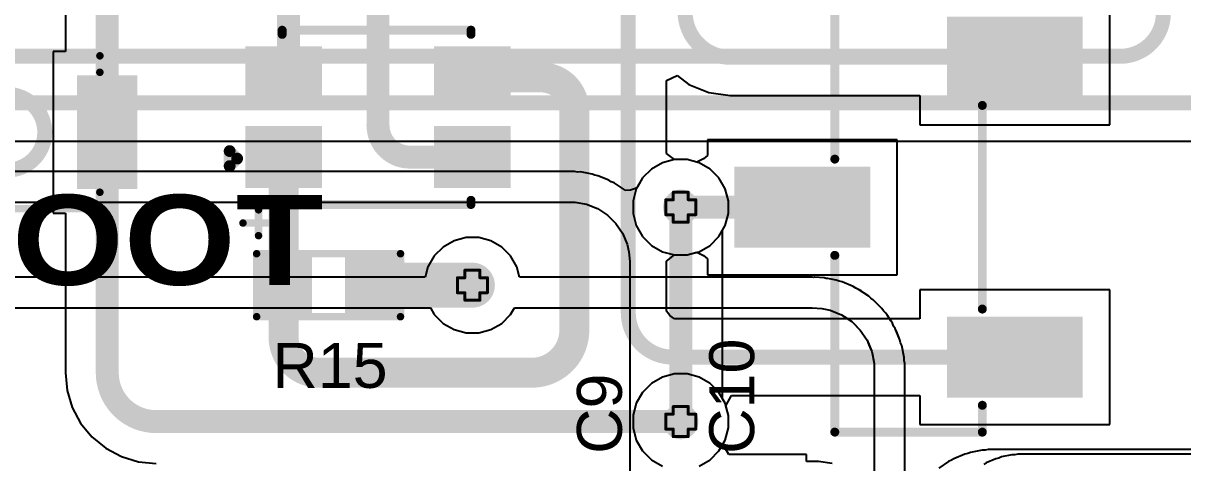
# Model space of a CAD drawing. Header units: inches. Extents: x -18 to 202, y -11 to 119.
# Drawn here: x 33.59 to 53.24, y 32.3 to 39.74 of the extents above; entities that cross this region are included whole.
import ezdxf

# ---------------------------------------------------------------- set-up
doc = ezdxf.new("R2010")
doc.units = ezdxf.units.IN
for name, color, linetype in [('Board Outline', 216, 'Continuous'), ('Bottom Layer', 5, 'Continuous'), ('Drill Drawing', 1, 'Continuous'), ('Ground', 16, 'Continuous'), ('Power', 76, 'Continuous'), ('Top Layer', 1, 'Continuous'), ('Top Overlay', 2, 'Continuous'), ('Top Paste', 8, 'Continuous'), ('Top Solder', 216, 'Continuous'), ('Via Holes', 16, 'Continuous')]:
    doc.layers.add(name, color=color, linetype=linetype)
doc.styles.add('Arial', font='', dxfattribs={"height": 0.2})
doc.styles.add('Arial Black_Bold', font='', dxfattribs={"height": 0.2})
doc.styles.get('Arial').set_extended_font_data('Arial')
doc.styles.get('Arial Black_Bold').set_extended_font_data('Arial Black', bold=True)

# ---------------------------------------------------------------- blocks, each defined once
blk = doc.blocks.new('B3U_1000P_18')
at = {"layer": 'Top Layer'}
for points in [[(-2.11, 0.86), (-1.29, 0.86), (-1.29, -0.86), (-2.11, -0.86)], [(1.29, 0.86), (2.11, 0.86), (2.11, -0.86), (1.29, -0.86)]]:
    blk.add_hatch(color=1, dxfattribs=at).paths.add_polyline_path(points)
at = {"layer": 'Top Paste'}
for points in [[(-2.11, 0.86), (-1.29, 0.86), (-1.29, -0.86), (-2.11, -0.86)], [(1.29, 0.86), (2.11, 0.86), (2.11, -0.86), (1.29, -0.86)]]:
    blk.add_hatch(color=8, dxfattribs=at).paths.add_polyline_path(points)
at = {"layer": 'Top Solder'}
for points in [[(-2.212, 0.962), (-1.188, 0.962), (-1.188, -0.962), (-2.212, -0.962)], [(1.188, 0.962), (2.212, 0.962), (2.212, -0.962), (1.188, -0.962)]]:
    blk.add_hatch(color=216, dxfattribs=at).paths.add_polyline_path(points)
at = {"layer": 'Top Overlay'}
for points in [[(-1.575, 1.295, 0.127, 0.127, 0), (1.575, 1.295, 0.127, 0.127, 0)], [(-1.575, 1.016, 0.127, 0.127, 0), (-1.575, 1.295, 0.127, 0.127, 0)], [(1.575, 1.016, 0.127, 0.127, 0), (1.575, 1.295, 0.127, 0.127, 0)], [(-1.575, -1.295, 0.127, 0.127, 0), (-1.575, -1.016, 0.127, 0.127, 0)], [(1.575, -1.295, 0.127, 0.127, 0), (1.575, -1.016, 0.127, 0.127, 0)], [(-1.575, -1.295, 0.127, 0.127, 0), (1.575, -1.295, 0.127, 0.127, 0)]]:
    blk.add_lwpolyline(points, format="xyseb", dxfattribs=at)
for points in [[(-1.607, 1.295, 0.0635, 0.0635, 1), (-1.543, 1.295, 0.0635, 0.0635, 1)], [(-1.607, 1.295, 0.0635, 0.0635, 1), (-1.543, 1.295, 0.0635, 0.0635, 1)], [(1.543, 1.295, 0.0635, 0.0635, 1), (1.607, 1.295, 0.0635, 0.0635, 1)], [(1.543, 1.295, 0.0635, 0.0635, 1), (1.607, 1.295, 0.0635, 0.0635, 1)], [(-1.607, 1.016, 0.0635, 0.0635, 1), (-1.543, 1.016, 0.0635, 0.0635, 1)], [(1.543, 1.016, 0.0635, 0.0635, 1), (1.607, 1.016, 0.0635, 0.0635, 1)], [(0.641, 0, 0.254, 0.254, 1), (-0.641, 0, 0.254, 0.254, 1)], [(-0.705, 0, 0.127, 0.127, 1), (-0.578, 0, 0.127, 0.127, 1)], [(0.578, 0, 0.127, 0.127, 1), (0.705, 0, 0.127, 0.127, 1)], [(-1.607, -1.016, 0.0635, 0.0635, 1), (-1.543, -1.016, 0.0635, 0.0635, 1)], [(1.543, -1.016, 0.0635, 0.0635, 1), (1.607, -1.016, 0.0635, 0.0635, 1)], [(-1.607, -1.295, 0.0635, 0.0635, 1), (-1.543, -1.295, 0.0635, 0.0635, 1)], [(-1.607, -1.295, 0.0635, 0.0635, 1), (-1.543, -1.295, 0.0635, 0.0635, 1)], [(1.543, -1.295, 0.0635, 0.0635, 1), (1.607, -1.295, 0.0635, 0.0635, 1)], [(1.543, -1.295, 0.0635, 0.0635, 1), (1.607, -1.295, 0.0635, 0.0635, 1)]]:
    blk.add_lwpolyline(points, format="xyseb", close=True, dxfattribs=at)
blk = doc.blocks.new('R___0603_42')
at = {"layer": 'Top Layer'}
for points in [[(-0.381, 0.4445), (-0.381, -0.4445), (-1.143, -0.4445), (-1.143, 0.4445)], [(1.143, 0.4445), (1.143, -0.4445), (0.381, -0.4445), (0.381, 0.4445)]]:
    blk.add_hatch(color=1, dxfattribs=at).paths.add_polyline_path(points)
at = {"layer": 'Top Paste'}
for points in [[(-0.381, 0.4445), (-0.381, -0.4445), (-1.143, -0.4445), (-1.143, 0.4445)], [(1.143, 0.4445), (1.143, -0.4445), (0.381, -0.4445), (0.381, 0.4445)]]:
    blk.add_hatch(color=8, dxfattribs=at).paths.add_polyline_path(points)
at = {"layer": 'Top Solder'}
for points in [[(-0.2794, 0.5461), (-0.2794, -0.5461), (-1.2446, -0.5461), (-1.2446, 0.5461)], [(1.2446, 0.5461), (1.2446, -0.5461), (0.2794, -0.5461), (0.2794, 0.5461)]]:
    blk.add_hatch(color=216, dxfattribs=at).paths.add_polyline_path(points)
at = {"layer": 'Top Overlay'}
for points in [[(1.2192, 0.5334, 0.127, 0.127, 0), (-1.2192, 0.5334, 0.127, 0.127, 0)], [(-1.2192, 0.5334, 0.127, 0.127, 0), (-1.2192, -0.5334, 0.127, 0.127, 0)], [(1.2192, 0.5334, 0.127, 0.127, 0), (1.2192, -0.5334, 0.127, 0.127, 0)], [(1.2192, -0.5334, 0.127, 0.127, 0), (-1.2192, -0.5334, 0.127, 0.127, 0)]]:
    blk.add_lwpolyline(points, format="xyseb", dxfattribs=at)
for points in [[(-1.25095, 0.5334, 0.0635, 0.0635, 1), (-1.18745, 0.5334, 0.0635, 0.0635, 1)], [(-1.25095, 0.5334, 0.0635, 0.0635, 1), (-1.18745, 0.5334, 0.0635, 0.0635, 1)], [(1.18745, 0.5334, 0.0635, 0.0635, 1), (1.25095, 0.5334, 0.0635, 0.0635, 1)], [(1.18745, 0.5334, 0.0635, 0.0635, 1), (1.25095, 0.5334, 0.0635, 0.0635, 1)], [(-1.25095, -0.5334, 0.0635, 0.0635, 1), (-1.18745, -0.5334, 0.0635, 0.0635, 1)], [(-1.25095, -0.5334, 0.0635, 0.0635, 1), (-1.18745, -0.5334, 0.0635, 0.0635, 1)], [(1.18745, -0.5334, 0.0635, 0.0635, 1), (1.25095, -0.5334, 0.0635, 0.0635, 1)], [(1.18745, -0.5334, 0.0635, 0.0635, 1), (1.25095, -0.5334, 0.0635, 0.0635, 1)]]:
    blk.add_lwpolyline(points, format="xyseb", close=True, dxfattribs=at)
blk = doc.blocks.new('A_SC6302R6AGHC_A03_2T_57')
at = {"layer": 'Top Layer'}
for points in [[(-2.2, 1.15), (-1, 1.15), (-1, 0.2), (-2.2, 0.2)], [(1, 1.15), (2.2, 1.15), (2.2, 0.2), (1, 0.2)], [(-2.2, -0.2), (-1, -0.2), (-1, -1.15), (-2.2, -1.15)], [(1, -0.2), (2.2, -0.2), (2.2, -1.15), (1, -1.15)]]:
    blk.add_hatch(color=1, dxfattribs=at).paths.add_polyline_path(points)
at = {"layer": 'Top Paste'}
for points in [[(-2.2, 1.15), (-1, 1.15), (-1, 0.2), (-2.2, 0.2)], [(1, 1.15), (2.2, 1.15), (2.2, 0.2), (1, 0.2)], [(-2.2, -0.2), (-1, -0.2), (-1, -1.15), (-2.2, -1.15)], [(1, -0.2), (2.2, -0.2), (2.2, -1.15), (1, -1.15)]]:
    blk.add_hatch(color=8, dxfattribs=at).paths.add_polyline_path(points)
at = {"layer": 'Top Solder'}
for points in [[(-2.25, 1.2), (-0.95, 1.2), (-0.95, 0.15), (-2.25, 0.15)], [(0.95, 1.2), (2.25, 1.2), (2.25, 0.15), (0.95, 0.15)], [(-2.25, -0.15), (-0.95, -0.15), (-0.95, -1.2), (-2.25, -1.2)], [(0.95, -0.15), (2.25, -0.15), (2.25, -1.2), (0.95, -1.2)]]:
    blk.add_hatch(color=216, dxfattribs=at).paths.add_polyline_path(points)
at = {"layer": 'Top Overlay'}
for points in [[(2.024, 2.006, 0.127, 0.127, 0), (2.024, 1.568, 0.127, 0.127, 0)], [(2.288, 1.792, 0.127, 0.127, 0), (1.75, 1.792, 0.127, 0.127, 0)], [(1.624, 1.477, 0.152, 0.152, 0), (-1.576, 1.477, 0.152, 0.152, 0)], [(-1.576, 1.477, 0.152, 0.152, 0), (-1.576, 1.407, 0.152, 0.152, 0)], [(1.624, 1.407, 0.152, 0.152, 0), (1.624, 1.477, 0.152, 0.152, 0)], [(2.514, 0.827, 0.2, 0.2, 0), (2.387, 0.7, 0.2, 0.2, 0)], [(2.514, 0.573, 0.2, 0.2, 0), (2.387, 0.7, 0.2, 0.2, 0)], [(2.514, 0.827, 0.2, 0.2, 0), (2.514, 0.573, 0.2, 0.2, 0)], [(-1.576, -1.405, 0.152, 0.152, 0), (-1.576, -1.475, 0.152, 0.152, 0)], [(1.624, -1.405, 0.152, 0.152, 0), (1.624, -1.475, 0.152, 0.152, 0)], [(1.624, -1.475, 0.152, 0.152, 0), (-1.576, -1.475, 0.152, 0.152, 0)]]:
    blk.add_lwpolyline(points, format="xyseb", dxfattribs=at)
for points in [[(1.993, 2.006, 0.0635, 0.0635, 1), (2.056, 2.006, 0.0635, 0.0635, 1)], [(1.718, 1.792, 0.0635, 0.0635, 1), (1.782, 1.792, 0.0635, 0.0635, 1)], [(2.257, 1.792, 0.0635, 0.0635, 1), (2.32, 1.792, 0.0635, 0.0635, 1)], [(1.993, 1.568, 0.0635, 0.0635, 1), (2.056, 1.568, 0.0635, 0.0635, 1)], [(-1.614, 1.477, 0.076, 0.076, 1), (-1.538, 1.477, 0.076, 0.076, 1)], [(-1.614, 1.477, 0.076, 0.076, 1), (-1.538, 1.477, 0.076, 0.076, 1)], [(-1.614, 1.407, 0.076, 0.076, 1), (-1.538, 1.407, 0.076, 0.076, 1)], [(1.586, 1.477, 0.076, 0.076, 1), (1.662, 1.477, 0.076, 0.076, 1)], [(1.586, 1.477, 0.076, 0.076, 1), (1.662, 1.477, 0.076, 0.076, 1)], [(1.586, 1.407, 0.076, 0.076, 1), (1.662, 1.407, 0.076, 0.076, 1)], [(2.337, 0.7, 0.1, 0.1, 1), (2.437, 0.7, 0.1, 0.1, 1)], [(2.337, 0.7, 0.1, 0.1, 1), (2.437, 0.7, 0.1, 0.1, 1)], [(2.464, 0.827, 0.1, 0.1, 1), (2.564, 0.827, 0.1, 0.1, 1)], [(2.464, 0.827, 0.1, 0.1, 1), (2.564, 0.827, 0.1, 0.1, 1)], [(2.464, 0.573, 0.1, 0.1, 1), (2.564, 0.573, 0.1, 0.1, 1)], [(2.464, 0.573, 0.1, 0.1, 1), (2.564, 0.573, 0.1, 0.1, 1)], [(-1.614, -1.405, 0.076, 0.076, 1), (-1.538, -1.405, 0.076, 0.076, 1)], [(1.586, -1.405, 0.076, 0.076, 1), (1.662, -1.405, 0.076, 0.076, 1)], [(-1.614, -1.475, 0.076, 0.076, 1), (-1.538, -1.475, 0.076, 0.076, 1)], [(-1.614, -1.475, 0.076, 0.076, 1), (-1.538, -1.475, 0.076, 0.076, 1)], [(1.586, -1.475, 0.076, 0.076, 1), (1.662, -1.475, 0.076, 0.076, 1)], [(1.586, -1.475, 0.076, 0.076, 1), (1.662, -1.475, 0.076, 0.076, 1)]]:
    blk.add_lwpolyline(points, format="xyseb", close=True, dxfattribs=at)
blk = doc.blocks.new('X6511WVS_06H_C60D48R2_62')
at = {"layer": 'Top Layer'}
for points in [[(-3.175, 0.7), (-4.445, 0.7), (-4.445, 2.9), (-3.175, 2.9)], [(1.905, 0.7), (0.635, 0.7), (0.635, 2.9), (1.905, 2.9)], [(6.985, 0.7), (5.715, 0.7), (5.715, 2.9), (6.985, 2.9)], [(-5.715, -2.9), (-6.985, -2.9), (-6.985, -0.7), (-5.715, -0.7)], [(-0.635, -2.9), (-1.905, -2.9), (-1.905, -0.7), (-0.635, -0.7)], [(4.445, -2.9), (3.175, -2.9), (3.175, -0.7), (4.445, -0.7)]]:
    blk.add_hatch(color=1, dxfattribs=at).paths.add_polyline_path(points)
at = {"layer": 'Top Paste'}
for points in [[(-3.175, 0.7), (-4.445, 0.7), (-4.445, 2.9), (-3.175, 2.9)], [(1.905, 0.7), (0.635, 0.7), (0.635, 2.9), (1.905, 2.9)], [(6.985, 0.7), (5.715, 0.7), (5.715, 2.9), (6.985, 2.9)], [(-5.715, -2.9), (-6.985, -2.9), (-6.985, -0.7), (-5.715, -0.7)], [(-0.635, -2.9), (-1.905, -2.9), (-1.905, -0.7), (-0.635, -0.7)], [(4.445, -2.9), (3.175, -2.9), (3.175, -0.7), (4.445, -0.7)]]:
    blk.add_hatch(color=8, dxfattribs=at).paths.add_polyline_path(points)
at = {"layer": 'Top Solder'}
for points in [[(-3.124, 0.649), (-4.496, 0.649), (-4.496, 2.951), (-3.124, 2.951)], [(1.956, 0.649), (0.584, 0.649), (0.584, 2.951), (1.956, 2.951)], [(7.036, 0.649), (5.664, 0.649), (5.664, 2.951), (7.036, 2.951)], [(-5.664, -2.951), (-7.036, -2.951), (-7.036, -0.649), (-5.664, -0.649)], [(-0.584, -2.951), (-1.956, -2.951), (-1.956, -0.649), (-0.584, -0.649)], [(4.496, -2.951), (3.124, -2.951), (3.124, -0.649), (4.496, -0.649)]]:
    blk.add_hatch(color=216, dxfattribs=at).paths.add_polyline_path(points)
at = {"layer": 'Top Overlay'}
for points in [[(-4.625, 1.25, 0.152, 0.152, 0), (-7.62, 1.25, 0.152, 0.152, 0)], [(-7.62, -1.25, 0.152, 0.152, 0), (-7.62, 1.25, 0.152, 0.152, 0)], [(0.455, 1.25, 0.152, 0.152, 0), (-2.995, 1.25, 0.152, 0.152, 0)], [(5.535, 1.25, 0.152, 0.152, 0), (2.085, 1.25, 0.152, 0.152, 0)], [(7.62, 1.25, 0.152, 0.152, 0), (7.165, 1.25, 0.152, 0.152, 0)], [(7.62, -1.25, 0.152, 0.152, 0), (7.62, 1.25, 0.152, 0.152, 0)], [(-7.165, -1.25, 0.152, 0.152, 0), (-7.62, -1.25, 0.152, 0.152, 0)], [(-2.085, -1.25, 0.152, 0.152, 0), (-5.535, -1.25, 0.152, 0.152, 0)], [(2.995, -1.25, 0.152, 0.152, 0), (-0.455, -1.25, 0.152, 0.152, 0)], [(7.62, -1.25, 0.152, 0.152, 0), (4.625, -1.25, 0.152, 0.152, 0)]]:
    blk.add_lwpolyline(points, format="xyseb", dxfattribs=at)
for points in [[(-7.658, 1.25, 0.076, 0.076, 1), (-7.582, 1.25, 0.076, 0.076, 1)], [(-7.658, 1.25, 0.076, 0.076, 1), (-7.582, 1.25, 0.076, 0.076, 1)], [(-4.663, 1.25, 0.076, 0.076, 1), (-4.587, 1.25, 0.076, 0.076, 1)], [(-3.033, 1.25, 0.076, 0.076, 1), (-2.957, 1.25, 0.076, 0.076, 1)], [(0.417, 1.25, 0.076, 0.076, 1), (0.493, 1.25, 0.076, 0.076, 1)], [(2.047, 1.25, 0.076, 0.076, 1), (2.123, 1.25, 0.076, 0.076, 1)], [(5.497, 1.25, 0.076, 0.076, 1), (5.573, 1.25, 0.076, 0.076, 1)], [(7.127, 1.25, 0.076, 0.076, 1), (7.203, 1.25, 0.076, 0.076, 1)], [(7.582, 1.25, 0.076, 0.076, 1), (7.658, 1.25, 0.076, 0.076, 1)], [(7.582, 1.25, 0.076, 0.076, 1), (7.658, 1.25, 0.076, 0.076, 1)], [(-7.658, -1.25, 0.076, 0.076, 1), (-7.582, -1.25, 0.076, 0.076, 1)], [(-7.658, -1.25, 0.076, 0.076, 1), (-7.582, -1.25, 0.076, 0.076, 1)], [(-7.203, -1.25, 0.076, 0.076, 1), (-7.127, -1.25, 0.076, 0.076, 1)], [(-5.573, -1.25, 0.076, 0.076, 1), (-5.497, -1.25, 0.076, 0.076, 1)], [(-2.123, -1.25, 0.076, 0.076, 1), (-2.047, -1.25, 0.076, 0.076, 1)], [(-0.493, -1.25, 0.076, 0.076, 1), (-0.417, -1.25, 0.076, 0.076, 1)], [(2.957, -1.25, 0.076, 0.076, 1), (3.033, -1.25, 0.076, 0.076, 1)], [(4.587, -1.25, 0.076, 0.076, 1), (4.663, -1.25, 0.076, 0.076, 1)], [(7.582, -1.25, 0.076, 0.076, 1), (7.658, -1.25, 0.076, 0.076, 1)], [(7.582, -1.25, 0.076, 0.076, 1), (7.658, -1.25, 0.076, 0.076, 1)]]:
    blk.add_lwpolyline(points, format="xyseb", close=True, dxfattribs=at)

msp = doc.modelspace()

# ---------------------------------------------------------------- hatches: boundary and pattern name
at = {"layer": 'Bottom Layer'}
h = msp.add_hatch(color=5, dxfattribs=at)
edge = h.paths.add_edge_path()
edge.add_arc((44.729, 36.627), 0.3, 0, 360)
h = msp.add_hatch(color=5, dxfattribs=at)
edge = h.paths.add_edge_path()
edge.add_arc((41.199, 35.306), 0.3, 0, 360)
h = msp.add_hatch(color=5, dxfattribs=at)
edge = h.paths.add_edge_path()
edge.add_arc((44.729, 32.995), 0.3, 0, 360)
at = {"layer": 'Ground'}
h = msp.add_hatch(color=16, dxfattribs=at)
edge = h.paths.add_edge_path()
edge.add_arc((44.729, 36.627), 0.3, 0, 360)
h = msp.add_hatch(color=16, dxfattribs=at)
edge = h.paths.add_edge_path()
edge.add_arc((41.199, 35.306), 0.3, 0, 360)
h = msp.add_hatch(color=16, dxfattribs=at)
edge = h.paths.add_edge_path()
edge.add_arc((44.729, 32.995), 0.3, 0, 360)
at = {"layer": 'Power'}
h = msp.add_hatch(color=76, dxfattribs=at)
edge = h.paths.add_edge_path()
edge.add_arc((44.729, 36.627), 0.3, 0, 360)
h = msp.add_hatch(color=76, dxfattribs=at)
edge = h.paths.add_edge_path()
edge.add_arc((41.199, 35.306), 0.3, 0, 360)
h = msp.add_hatch(color=76, dxfattribs=at)
edge = h.paths.add_edge_path()
edge.add_arc((44.729, 32.995), 0.3, 0, 360)
at = {"layer": 'Top Layer'}
h = msp.add_hatch(color=1, dxfattribs=at)
edge = h.paths.add_edge_path()
edge.add_arc((44.729, 36.627), 0.3, 0, 360)
h = msp.add_hatch(color=1, dxfattribs=at)
edge = h.paths.add_edge_path()
edge.add_arc((41.199, 35.306), 0.3, 0, 360)
h = msp.add_hatch(color=1, dxfattribs=at)
edge = h.paths.add_edge_path()
edge.add_arc((44.729, 32.995), 0.3, 0, 360)
at = {"layer": 'Via Holes'}
h = msp.add_hatch(color=7, dxfattribs=at)
edge = h.paths.add_edge_path()
edge.add_arc((44.729, 36.627), 0.15, 0, 360)
h = msp.add_hatch(color=7, dxfattribs=at)
edge = h.paths.add_edge_path()
edge.add_arc((41.199, 35.306), 0.15, 0, 360)
h = msp.add_hatch(color=7, dxfattribs=at)
edge = h.paths.add_edge_path()
edge.add_arc((44.729, 32.995), 0.15, 0, 360)

# ---------------------------------------------------------------- linework, layer by layer
at = {"layer": 'Board Outline'}
msp.add_lwpolyline([(44.23, 62.31, 0.254, 0.254, -3.535496), (7.565, 62.289, 0.254, 0.254, 0)], format="xyseb", dxfattribs=at)
at = {"layer": 'Bottom Layer'}
for p, q in [((44.418, 37.38), (44.233, 37.273)), ((44.623, 37.435), (44.418, 37.38)), ((44.836, 37.435), (44.623, 37.435)), ((45.041, 37.38), (44.836, 37.435)), ((45.226, 37.273), (45.041, 37.38)), ((44.233, 37.273), (44.083, 37.123)), ((45.376, 37.123), (45.226, 37.273)), ((44.083, 37.123), (43.976, 36.939)), ((45.482, 36.939), (45.376, 37.123)), ((43.976, 36.939), (43.921, 36.733)), ((45.537, 36.733), (45.482, 36.939)), ((43.921, 36.733), (43.921, 36.52)), ((45.537, 36.52), (45.537, 36.733)), ((43.921, 36.52), (43.976, 36.315)), ((45.482, 36.315), (45.537, 36.52)), ((43.976, 36.315), (44.083, 36.131)), ((45.376, 36.131), (45.482, 36.315)), ((40.887, 36.059), (40.702, 35.953)), ((41.092, 36.114), (40.887, 36.059)), ((41.305, 36.114), (41.092, 36.114)), ((41.51, 36.059), (41.305, 36.114)), ((41.695, 35.953), (41.51, 36.059)), ((44.083, 36.131), (44.233, 35.98)), ((44.233, 35.98), (44.418, 35.874)), ((45.041, 35.874), (45.226, 35.98)), ((45.226, 35.98), (45.376, 36.131)), ((40.552, 35.802), (40.446, 35.618)), ((40.702, 35.953), (40.552, 35.802)), ((41.845, 35.802), (41.695, 35.953)), ((41.952, 35.618), (41.845, 35.802)), ((44.418, 35.874), (44.623, 35.819)), ((44.623, 35.819), (44.836, 35.819)), ((44.836, 35.819), (45.041, 35.874)), ((40.446, 35.618), (40.399, 35.443)), ((41.998, 35.443), (41.952, 35.618)), ((40.399, 35.443), (29.37, 35.443)), ((46.958, 35.443), (41.998, 35.443)), ((46.977, 35.439), (46.958, 35.443)), ((46.958, 35.443), (46.958, 35.443)), ((46.958, 35.443), (46.958, 35.443)), ((46.996, 35.442), (46.977, 35.439)), ((47.16, 35.429), (46.996, 35.442)), ((47.191, 35.421), (47.16, 35.429)), ((47.223, 35.421), (47.191, 35.421)), ((47.365, 35.393), (47.223, 35.421)), ((47.412, 35.373), (47.365, 35.393)), ((47.462, 35.363), (47.412, 35.373)), ((47.653, 35.284), (47.462, 35.363)), ((47.695, 35.256), (47.653, 35.284)), ((47.742, 35.236), (47.695, 35.256)), ((47.914, 35.122), (47.742, 35.236)), ((47.95, 35.086), (47.914, 35.122)), ((47.992, 35.057), (47.95, 35.086)), ((48.138, 34.911), (47.992, 35.057)), ((27.713, 34.925), (40.486, 34.925)), ((40.486, 34.925), (40.552, 34.81)), ((40.552, 34.81), (40.702, 34.659)), ((41.695, 34.659), (41.845, 34.81)), ((41.845, 34.81), (41.912, 34.925)), ((41.912, 34.925), (46.958, 34.925)), ((46.958, 34.925), (46.958, 34.925)), ((46.958, 34.925), (46.958, 34.925)), ((46.958, 34.925), (46.958, 34.925)), ((46.958, 34.925), (47.122, 34.913)), ((47.122, 34.913), (47.264, 34.885)), ((47.264, 34.885), (47.455, 34.806)), ((47.455, 34.806), (47.626, 34.691)), ((48.167, 34.869), (48.138, 34.911)), ((48.203, 34.833), (48.167, 34.869)), ((48.317, 34.661), (48.203, 34.833)), ((40.702, 34.659), (40.887, 34.553)), ((41.51, 34.553), (41.695, 34.659)), ((47.626, 34.691), (47.772, 34.545)), ((48.337, 34.614), (48.317, 34.661)), ((48.365, 34.572), (48.337, 34.614)), ((40.887, 34.553), (41.092, 34.498)), ((41.092, 34.498), (41.305, 34.498)), ((41.305, 34.498), (41.51, 34.553)), ((47.772, 34.545), (47.887, 34.374)), ((48.444, 34.381), (48.365, 34.572)), ((47.887, 34.374), (47.966, 34.183)), ((48.454, 34.331), (48.444, 34.381)), ((48.474, 34.284), (48.454, 34.331)), ((48.514, 34.082), (48.474, 34.284)), ((47.966, 34.183), (48.006, 33.981)), ((48.514, 34.031), (48.514, 34.082)), ((48.524, 33.98), (48.514, 34.031)), ((44.623, 33.803), (44.418, 33.748)), ((44.836, 33.803), (44.623, 33.803)), ((45.041, 33.748), (44.836, 33.803)), ((48.006, 33.981), (48.006, 33.877)), ((48.006, 33.877), (48.006, 30.292)), ((48.524, 33.877), (48.524, 33.98)), ((48.524, 30.292), (48.524, 33.877)), ((44.233, 33.641), (44.083, 33.491)), ((44.418, 33.748), (44.233, 33.641)), ((45.226, 33.641), (45.041, 33.748)), ((45.376, 33.491), (45.226, 33.641)), ((44.083, 33.491), (43.976, 33.306)), ((45.482, 33.306), (45.376, 33.491)), ((43.976, 33.306), (43.921, 33.101)), ((45.537, 33.101), (45.482, 33.306)), ((43.921, 33.101), (43.921, 32.888)), ((45.537, 32.888), (45.537, 33.101)), ((43.921, 32.888), (43.976, 32.683)), ((45.482, 32.683), (45.537, 32.888)), ((43.976, 32.683), (44.083, 32.498)), ((45.376, 32.498), (45.482, 32.683)), ((44.083, 32.498), (44.233, 32.348)), ((45.226, 32.348), (45.376, 32.498)), ((50.341, 32.431), (50.167, 32.397)), ((50.392, 32.431), (50.341, 32.431)), ((50.442, 32.441), (50.392, 32.431)), ((50.53, 32.441), (50.442, 32.441)), ((60.265, 32.441), (50.53, 32.441)), ((44.233, 32.348), (44.418, 32.242)), ((45.041, 32.242), (45.226, 32.348)), ((49.906, 32.299), (49.864, 32.271)), ((50.07, 32.367), (49.906, 32.299)), ((50.12, 32.377), (50.07, 32.367)), ((50.167, 32.397), (50.12, 32.377))]:
    msp.add_line(p, q, dxfattribs=at)
at = {"layer": 'Drill Drawing'}
for points in [[(44.475, 36.5, 0.0508, 0.0508, 0), (44.475, 36.754, 0.0508, 0.0508, 0)], [(44.475, 36.754, 0.0508, 0.0508, 0), (44.602, 36.754, 0.0508, 0.0508, 0)], [(44.602, 36.754, 0.0508, 0.0508, 0), (44.602, 36.881, 0.0508, 0.0508, 0)], [(44.602, 36.881, 0.0508, 0.0508, 0), (44.856, 36.881, 0.0508, 0.0508, 0)], [(44.856, 36.754, 0.0508, 0.0508, 0), (44.856, 36.881, 0.0508, 0.0508, 0)], [(44.856, 36.754, 0.0508, 0.0508, 0), (44.983, 36.754, 0.0508, 0.0508, 0)], [(44.983, 36.5, 0.0508, 0.0508, 0), (44.983, 36.754, 0.0508, 0.0508, 0)], [(44.475, 36.5, 0.0508, 0.0508, 0), (44.602, 36.5, 0.0508, 0.0508, 0)], [(44.602, 36.373, 0.0508, 0.0508, 0), (44.602, 36.5, 0.0508, 0.0508, 0)], [(44.602, 36.373, 0.0508, 0.0508, 0), (44.856, 36.373, 0.0508, 0.0508, 0)], [(44.856, 36.5, 0.0508, 0.0508, 0), (44.983, 36.5, 0.0508, 0.0508, 0)], [(44.856, 36.373, 0.0508, 0.0508, 0), (44.856, 36.5, 0.0508, 0.0508, 0)], [(41.072, 35.433, 0.0508, 0.0508, 0), (41.072, 35.56, 0.0508, 0.0508, 0)], [(41.072, 35.56, 0.0508, 0.0508, 0), (41.326, 35.56, 0.0508, 0.0508, 0)], [(41.326, 35.433, 0.0508, 0.0508, 0), (41.326, 35.56, 0.0508, 0.0508, 0)], [(40.945, 35.179, 0.0508, 0.0508, 0), (40.945, 35.433, 0.0508, 0.0508, 0)], [(40.945, 35.433, 0.0508, 0.0508, 0), (41.072, 35.433, 0.0508, 0.0508, 0)], [(41.326, 35.433, 0.0508, 0.0508, 0), (41.453, 35.433, 0.0508, 0.0508, 0)], [(41.453, 35.179, 0.0508, 0.0508, 0), (41.453, 35.433, 0.0508, 0.0508, 0)], [(40.945, 35.179, 0.0508, 0.0508, 0), (41.072, 35.179, 0.0508, 0.0508, 0)], [(41.072, 35.052, 0.0508, 0.0508, 0), (41.072, 35.179, 0.0508, 0.0508, 0)], [(41.326, 35.179, 0.0508, 0.0508, 0), (41.453, 35.179, 0.0508, 0.0508, 0)], [(41.326, 35.052, 0.0508, 0.0508, 0), (41.326, 35.179, 0.0508, 0.0508, 0)], [(41.072, 35.052, 0.0508, 0.0508, 0), (41.326, 35.052, 0.0508, 0.0508, 0)], [(44.602, 33.122, 0.0508, 0.0508, 0), (44.602, 33.249, 0.0508, 0.0508, 0)], [(44.602, 33.249, 0.0508, 0.0508, 0), (44.856, 33.249, 0.0508, 0.0508, 0)], [(44.856, 33.122, 0.0508, 0.0508, 0), (44.856, 33.249, 0.0508, 0.0508, 0)], [(44.475, 32.868, 0.0508, 0.0508, 0), (44.475, 33.122, 0.0508, 0.0508, 0)], [(44.475, 33.122, 0.0508, 0.0508, 0), (44.602, 33.122, 0.0508, 0.0508, 0)], [(44.856, 33.122, 0.0508, 0.0508, 0), (44.983, 33.122, 0.0508, 0.0508, 0)], [(44.983, 32.868, 0.0508, 0.0508, 0), (44.983, 33.122, 0.0508, 0.0508, 0)], [(44.475, 32.868, 0.0508, 0.0508, 0), (44.602, 32.868, 0.0508, 0.0508, 0)], [(44.602, 32.741, 0.0508, 0.0508, 0), (44.602, 32.868, 0.0508, 0.0508, 0)], [(44.856, 32.868, 0.0508, 0.0508, 0), (44.983, 32.868, 0.0508, 0.0508, 0)], [(44.856, 32.741, 0.0508, 0.0508, 0), (44.856, 32.868, 0.0508, 0.0508, 0)], [(44.602, 32.741, 0.0508, 0.0508, 0), (44.856, 32.741, 0.0508, 0.0508, 0)]]:
    msp.add_lwpolyline(points, format="xyseb", dxfattribs=at)
for points in [[(44.463, 36.754, 0.0254, 0.0254, 1), (44.488, 36.754, 0.0254, 0.0254, 1)], [(44.463, 36.754, 0.0254, 0.0254, 1), (44.488, 36.754, 0.0254, 0.0254, 1)], [(44.59, 36.881, 0.0254, 0.0254, 1), (44.615, 36.881, 0.0254, 0.0254, 1)], [(44.59, 36.881, 0.0254, 0.0254, 1), (44.615, 36.881, 0.0254, 0.0254, 1)], [(44.59, 36.754, 0.0254, 0.0254, 1), (44.615, 36.754, 0.0254, 0.0254, 1)], [(44.59, 36.754, 0.0254, 0.0254, 1), (44.615, 36.754, 0.0254, 0.0254, 1)], [(44.844, 36.881, 0.0254, 0.0254, 1), (44.869, 36.881, 0.0254, 0.0254, 1)], [(44.844, 36.881, 0.0254, 0.0254, 1), (44.869, 36.881, 0.0254, 0.0254, 1)], [(44.844, 36.754, 0.0254, 0.0254, 1), (44.869, 36.754, 0.0254, 0.0254, 1)], [(44.844, 36.754, 0.0254, 0.0254, 1), (44.869, 36.754, 0.0254, 0.0254, 1)], [(44.971, 36.754, 0.0254, 0.0254, 1), (44.996, 36.754, 0.0254, 0.0254, 1)], [(44.971, 36.754, 0.0254, 0.0254, 1), (44.996, 36.754, 0.0254, 0.0254, 1)], [(44.463, 36.5, 0.0254, 0.0254, 1), (44.488, 36.5, 0.0254, 0.0254, 1)], [(44.463, 36.5, 0.0254, 0.0254, 1), (44.488, 36.5, 0.0254, 0.0254, 1)], [(44.59, 36.5, 0.0254, 0.0254, 1), (44.615, 36.5, 0.0254, 0.0254, 1)], [(44.59, 36.5, 0.0254, 0.0254, 1), (44.615, 36.5, 0.0254, 0.0254, 1)], [(44.59, 36.373, 0.0254, 0.0254, 1), (44.615, 36.373, 0.0254, 0.0254, 1)], [(44.59, 36.373, 0.0254, 0.0254, 1), (44.615, 36.373, 0.0254, 0.0254, 1)], [(44.844, 36.5, 0.0254, 0.0254, 1), (44.869, 36.5, 0.0254, 0.0254, 1)], [(44.844, 36.5, 0.0254, 0.0254, 1), (44.869, 36.5, 0.0254, 0.0254, 1)], [(44.844, 36.373, 0.0254, 0.0254, 1), (44.869, 36.373, 0.0254, 0.0254, 1)], [(44.844, 36.373, 0.0254, 0.0254, 1), (44.869, 36.373, 0.0254, 0.0254, 1)], [(44.971, 36.5, 0.0254, 0.0254, 1), (44.996, 36.5, 0.0254, 0.0254, 1)], [(44.971, 36.5, 0.0254, 0.0254, 1), (44.996, 36.5, 0.0254, 0.0254, 1)], [(41.059, 35.56, 0.0254, 0.0254, 1), (41.084, 35.56, 0.0254, 0.0254, 1)], [(41.059, 35.56, 0.0254, 0.0254, 1), (41.084, 35.56, 0.0254, 0.0254, 1)], [(41.313, 35.56, 0.0254, 0.0254, 1), (41.338, 35.56, 0.0254, 0.0254, 1)], [(41.313, 35.56, 0.0254, 0.0254, 1), (41.338, 35.56, 0.0254, 0.0254, 1)], [(40.932, 35.433, 0.0254, 0.0254, 1), (40.957, 35.433, 0.0254, 0.0254, 1)], [(40.932, 35.433, 0.0254, 0.0254, 1), (40.957, 35.433, 0.0254, 0.0254, 1)], [(41.059, 35.433, 0.0254, 0.0254, 1), (41.084, 35.433, 0.0254, 0.0254, 1)], [(41.059, 35.433, 0.0254, 0.0254, 1), (41.084, 35.433, 0.0254, 0.0254, 1)], [(41.313, 35.433, 0.0254, 0.0254, 1), (41.338, 35.433, 0.0254, 0.0254, 1)], [(41.313, 35.433, 0.0254, 0.0254, 1), (41.338, 35.433, 0.0254, 0.0254, 1)], [(41.44, 35.433, 0.0254, 0.0254, 1), (41.465, 35.433, 0.0254, 0.0254, 1)], [(41.44, 35.433, 0.0254, 0.0254, 1), (41.465, 35.433, 0.0254, 0.0254, 1)], [(40.932, 35.179, 0.0254, 0.0254, 1), (40.957, 35.179, 0.0254, 0.0254, 1)], [(40.932, 35.179, 0.0254, 0.0254, 1), (40.957, 35.179, 0.0254, 0.0254, 1)], [(41.059, 35.179, 0.0254, 0.0254, 1), (41.084, 35.179, 0.0254, 0.0254, 1)], [(41.059, 35.179, 0.0254, 0.0254, 1), (41.084, 35.179, 0.0254, 0.0254, 1)], [(41.313, 35.179, 0.0254, 0.0254, 1), (41.338, 35.179, 0.0254, 0.0254, 1)], [(41.313, 35.179, 0.0254, 0.0254, 1), (41.338, 35.179, 0.0254, 0.0254, 1)], [(41.44, 35.179, 0.0254, 0.0254, 1), (41.465, 35.179, 0.0254, 0.0254, 1)], [(41.44, 35.179, 0.0254, 0.0254, 1), (41.465, 35.179, 0.0254, 0.0254, 1)], [(41.059, 35.052, 0.0254, 0.0254, 1), (41.084, 35.052, 0.0254, 0.0254, 1)], [(41.059, 35.052, 0.0254, 0.0254, 1), (41.084, 35.052, 0.0254, 0.0254, 1)], [(41.313, 35.052, 0.0254, 0.0254, 1), (41.338, 35.052, 0.0254, 0.0254, 1)], [(41.313, 35.052, 0.0254, 0.0254, 1), (41.338, 35.052, 0.0254, 0.0254, 1)], [(44.59, 33.249, 0.0254, 0.0254, 1), (44.615, 33.249, 0.0254, 0.0254, 1)], [(44.59, 33.249, 0.0254, 0.0254, 1), (44.615, 33.249, 0.0254, 0.0254, 1)], [(44.844, 33.249, 0.0254, 0.0254, 1), (44.869, 33.249, 0.0254, 0.0254, 1)], [(44.844, 33.249, 0.0254, 0.0254, 1), (44.869, 33.249, 0.0254, 0.0254, 1)], [(44.463, 33.122, 0.0254, 0.0254, 1), (44.488, 33.122, 0.0254, 0.0254, 1)], [(44.463, 33.122, 0.0254, 0.0254, 1), (44.488, 33.122, 0.0254, 0.0254, 1)], [(44.59, 33.122, 0.0254, 0.0254, 1), (44.615, 33.122, 0.0254, 0.0254, 1)], [(44.59, 33.122, 0.0254, 0.0254, 1), (44.615, 33.122, 0.0254, 0.0254, 1)], [(44.844, 33.122, 0.0254, 0.0254, 1), (44.869, 33.122, 0.0254, 0.0254, 1)], [(44.844, 33.122, 0.0254, 0.0254, 1), (44.869, 33.122, 0.0254, 0.0254, 1)], [(44.971, 33.122, 0.0254, 0.0254, 1), (44.996, 33.122, 0.0254, 0.0254, 1)], [(44.971, 33.122, 0.0254, 0.0254, 1), (44.996, 33.122, 0.0254, 0.0254, 1)], [(44.463, 32.868, 0.0254, 0.0254, 1), (44.488, 32.868, 0.0254, 0.0254, 1)], [(44.463, 32.868, 0.0254, 0.0254, 1), (44.488, 32.868, 0.0254, 0.0254, 1)], [(44.59, 32.868, 0.0254, 0.0254, 1), (44.615, 32.868, 0.0254, 0.0254, 1)], [(44.59, 32.868, 0.0254, 0.0254, 1), (44.615, 32.868, 0.0254, 0.0254, 1)], [(44.844, 32.868, 0.0254, 0.0254, 1), (44.869, 32.868, 0.0254, 0.0254, 1)], [(44.844, 32.868, 0.0254, 0.0254, 1), (44.869, 32.868, 0.0254, 0.0254, 1)], [(44.971, 32.868, 0.0254, 0.0254, 1), (44.996, 32.868, 0.0254, 0.0254, 1)], [(44.971, 32.868, 0.0254, 0.0254, 1), (44.996, 32.868, 0.0254, 0.0254, 1)], [(44.59, 32.741, 0.0254, 0.0254, 1), (44.615, 32.741, 0.0254, 0.0254, 1)], [(44.59, 32.741, 0.0254, 0.0254, 1), (44.615, 32.741, 0.0254, 0.0254, 1)], [(44.844, 32.741, 0.0254, 0.0254, 1), (44.869, 32.741, 0.0254, 0.0254, 1)], [(44.844, 32.741, 0.0254, 0.0254, 1), (44.869, 32.741, 0.0254, 0.0254, 1)]]:
    msp.add_lwpolyline(points, format="xyseb", close=True, dxfattribs=at)
at = {"layer": 'Ground'}
for p, q in [((44.418, 37.38), (44.233, 37.273)), ((44.623, 37.435), (44.418, 37.38)), ((44.836, 37.435), (44.623, 37.435)), ((45.041, 37.38), (44.836, 37.435)), ((45.226, 37.273), (45.041, 37.38)), ((44.233, 37.273), (44.083, 37.123)), ((45.376, 37.123), (45.226, 37.273)), ((44.083, 37.123), (43.976, 36.939)), ((45.482, 36.939), (45.376, 37.123)), ((43.976, 36.939), (43.921, 36.733)), ((45.537, 36.733), (45.482, 36.939)), ((43.921, 36.733), (43.921, 36.52)), ((45.537, 36.52), (45.537, 36.733)), ((43.921, 36.52), (43.976, 36.315)), ((45.482, 36.315), (45.537, 36.52)), ((43.976, 36.315), (44.083, 36.131)), ((45.376, 36.131), (45.482, 36.315)), ((40.887, 36.059), (40.702, 35.953)), ((41.092, 36.114), (40.887, 36.059)), ((41.305, 36.114), (41.092, 36.114)), ((41.51, 36.059), (41.305, 36.114)), ((41.695, 35.953), (41.51, 36.059)), ((44.083, 36.131), (44.233, 35.98)), ((44.233, 35.98), (44.418, 35.874)), ((45.041, 35.874), (45.226, 35.98)), ((45.226, 35.98), (45.376, 36.131)), ((40.552, 35.802), (40.446, 35.618)), ((40.702, 35.953), (40.552, 35.802)), ((41.845, 35.802), (41.695, 35.953)), ((41.952, 35.618), (41.845, 35.802)), ((44.418, 35.874), (44.623, 35.819)), ((44.623, 35.819), (44.836, 35.819)), ((44.836, 35.819), (45.041, 35.874)), ((40.446, 35.618), (40.399, 35.443)), ((41.998, 35.443), (41.952, 35.618)), ((40.399, 35.443), (29.37, 35.443)), ((46.794, 35.443), (41.998, 35.443)), ((46.958, 35.443), (46.794, 35.443)), ((46.794, 35.443), (46.794, 35.443)), ((46.794, 35.443), (46.794, 35.443)), ((46.977, 35.439), (46.958, 35.443)), ((46.996, 35.442), (46.977, 35.439)), ((47.16, 35.429), (46.996, 35.442)), ((47.191, 35.421), (47.16, 35.429)), ((47.223, 35.421), (47.191, 35.421)), ((47.365, 35.393), (47.223, 35.421)), ((47.412, 35.373), (47.365, 35.393)), ((47.462, 35.363), (47.412, 35.373)), ((47.653, 35.284), (47.462, 35.363)), ((47.695, 35.256), (47.653, 35.284)), ((47.742, 35.236), (47.695, 35.256)), ((47.785, 35.208), (47.742, 35.236)), ((47.914, 35.122), (47.785, 35.208)), ((47.785, 35.208), (47.785, 35.208)), ((47.95, 35.086), (47.914, 35.122)), ((47.992, 35.057), (47.95, 35.086)), ((48.028, 35.021), (47.992, 35.057)), ((48.138, 34.911), (48.028, 35.021)), ((48.028, 35.021), (48.028, 35.021)), ((27.713, 34.925), (40.486, 34.925)), ((40.486, 34.925), (40.552, 34.81)), ((40.552, 34.81), (40.702, 34.659)), ((41.695, 34.659), (41.845, 34.81)), ((41.845, 34.81), (41.912, 34.925)), ((41.912, 34.925), (46.794, 34.925)), ((46.794, 34.925), (46.958, 34.925)), ((46.958, 34.925), (47.122, 34.913)), ((47.122, 34.913), (47.264, 34.885)), ((47.264, 34.885), (47.455, 34.806)), ((47.455, 34.806), (47.497, 34.777)), ((48.167, 34.869), (48.138, 34.911)), ((48.203, 34.833), (48.167, 34.869)), ((48.167, 34.869), (48.167, 34.869)), ((48.231, 34.791), (48.203, 34.833)), ((48.289, 34.704), (48.231, 34.791)), ((48.231, 34.791), (48.231, 34.791)), ((40.702, 34.659), (40.887, 34.553)), ((41.51, 34.553), (41.695, 34.659)), ((47.497, 34.777), (47.497, 34.777)), ((47.497, 34.777), (47.626, 34.691)), ((47.626, 34.691), (47.662, 34.655)), ((47.662, 34.655), (47.662, 34.655)), ((47.662, 34.655), (47.772, 34.545)), ((48.317, 34.661), (48.289, 34.704)), ((48.289, 34.704), (48.289, 34.704)), ((48.337, 34.614), (48.317, 34.661)), ((48.365, 34.572), (48.337, 34.614)), ((40.887, 34.553), (41.092, 34.498)), ((41.092, 34.498), (41.305, 34.498)), ((41.305, 34.498), (41.51, 34.553)), ((47.772, 34.545), (47.8, 34.503)), ((47.8, 34.503), (47.8, 34.503)), ((47.8, 34.503), (47.858, 34.416)), ((47.858, 34.416), (47.858, 34.416)), ((47.858, 34.416), (47.887, 34.374)), ((48.385, 34.525), (48.365, 34.572)), ((48.425, 34.428), (48.385, 34.525)), ((48.385, 34.525), (48.385, 34.525)), ((48.444, 34.381), (48.425, 34.428)), ((48.425, 34.428), (48.425, 34.428)), ((47.887, 34.374), (47.906, 34.326)), ((47.906, 34.326), (47.906, 34.326)), ((47.906, 34.326), (47.946, 34.23)), ((47.946, 34.23), (47.946, 34.23)), ((47.946, 34.23), (47.966, 34.183)), ((48.454, 34.331), (48.444, 34.381)), ((48.474, 34.284), (48.454, 34.331)), ((48.514, 34.082), (48.474, 34.284)), ((47.966, 34.183), (47.976, 34.133)), ((47.976, 34.133), (47.976, 34.133)), ((47.976, 34.133), (48.006, 33.981)), ((48.514, 34.031), (48.514, 34.082)), ((48.524, 33.98), (48.514, 34.031)), ((44.623, 33.803), (44.418, 33.748)), ((44.836, 33.803), (44.623, 33.803)), ((45.041, 33.748), (44.836, 33.803)), ((48.006, 33.981), (48.006, 33.877)), ((48.006, 33.877), (48.006, 30.292)), ((48.524, 33.877), (48.524, 33.98)), ((48.524, 30.292), (48.524, 33.877)), ((44.233, 33.641), (44.083, 33.491)), ((44.418, 33.748), (44.233, 33.641)), ((45.226, 33.641), (45.041, 33.748)), ((45.376, 33.491), (45.226, 33.641)), ((44.083, 33.491), (43.976, 33.306)), ((45.482, 33.306), (45.376, 33.491)), ((43.976, 33.306), (43.921, 33.101)), ((45.537, 33.101), (45.482, 33.306)), ((43.921, 33.101), (43.921, 32.888)), ((45.537, 32.888), (45.537, 33.101)), ((43.921, 32.888), (43.976, 32.683)), ((45.482, 32.683), (45.537, 32.888)), ((43.976, 32.683), (44.083, 32.498)), ((45.376, 32.498), (45.482, 32.683)), ((44.083, 32.498), (44.233, 32.348)), ((45.226, 32.348), (45.376, 32.498)), ((44.233, 32.348), (44.418, 32.242)), ((45.041, 32.242), (45.226, 32.348))]:
    msp.add_line(p, q, dxfattribs=at)
at = {"layer": 'Power'}
for p, q in [((30.382, 37.748), (55.288, 37.748)), ((44.418, 37.38), (44.233, 37.273)), ((44.623, 37.435), (44.418, 37.38)), ((44.836, 37.435), (44.623, 37.435)), ((45.041, 37.38), (44.836, 37.435)), ((45.226, 37.273), (45.041, 37.38)), ((42.831, 37.231), (32.214, 37.231)), ((42.928, 37.233), (42.831, 37.231)), ((42.978, 37.223), (42.928, 37.233)), ((43.029, 37.224), (42.978, 37.223)), ((43.227, 37.187), (43.029, 37.224)), ((43.274, 37.168), (43.227, 37.187)), ((43.324, 37.159), (43.274, 37.168)), ((43.511, 37.084), (43.324, 37.159)), ((44.233, 37.273), (44.083, 37.123)), ((45.376, 37.123), (45.226, 37.273)), ((43.553, 37.057), (43.511, 37.084)), ((43.601, 37.038), (43.553, 37.057)), ((43.769, 36.928), (43.601, 37.038)), ((43.962, 36.946), (43.875, 36.917)), ((43.995, 36.97), (43.962, 36.946)), ((44.083, 37.123), (43.995, 36.97)), ((45.482, 36.939), (45.376, 37.123)), ((43.785, 36.912), (43.769, 36.928)), ((43.875, 36.917), (43.785, 36.912)), ((45.537, 36.733), (45.482, 36.939)), ((32.214, 36.713), (42.834, 36.713)), ((42.834, 36.713), (42.935, 36.715)), ((42.935, 36.715), (43.132, 36.678)), ((43.132, 36.678), (43.318, 36.604)), ((43.318, 36.604), (43.487, 36.494)), ((45.537, 36.52), (45.537, 36.733)), ((43.487, 36.494), (43.63, 36.354)), ((45.482, 36.315), (45.537, 36.52)), ((43.63, 36.354), (43.744, 36.189)), ((43.744, 36.189), (43.823, 36.004)), ((45.438, 36.238), (45.482, 36.315)), ((45.438, 33.383), (45.438, 36.238)), ((43.823, 36.004), (43.851, 35.871)), ((43.851, 35.871), (43.866, 35.707)), ((43.866, 35.707), (43.866, 35.707)), ((43.866, 35.707), (43.866, 35.707)), ((43.866, 35.707), (43.866, 35.707)), ((43.866, 35.707), (43.866, 31.344)), ((45.482, 33.306), (45.438, 33.383)), ((45.537, 33.101), (45.482, 33.306)), ((45.537, 32.888), (45.537, 33.101)), ((45.482, 32.683), (45.537, 32.888)), ((45.376, 32.498), (45.482, 32.683)), ((45.226, 32.348), (45.376, 32.498)), ((45.041, 32.242), (45.226, 32.348))]:
    msp.add_line(p, q, dxfattribs=at)
for points in [[(52.908, 39.915, 0.254, 0.254, -0.414214), (52.177, 39.184, 0.254, 0.254, 0)], [(29.377, 39.184, 0.254, 0.254, 0), (52.177, 39.184, 0.254, 0.254, 0)], [(29.886, 38.395, 0.254, 0.254, 0), (55.669, 38.395, 0.254, 0.254, 0)], [(44.729, 32.995, 0.389, 0.389, 0), (44.729, 36.627, 0.389, 0.389, 0)]]:
    msp.add_lwpolyline(points, format="xyseb", dxfattribs=at)
for points in [[(52.114, 39.184, 0.127, 0.127, 1), (52.241, 39.184, 0.127, 0.127, 1)], [(52.114, 39.184, 0.127, 0.127, 1), (52.241, 39.184, 0.127, 0.127, 1)], [(44.632, 36.627, 0.195, 0.195, 1), (44.827, 36.627, 0.195, 0.195, 1)], [(44.632, 32.995, 0.195, 0.195, 1), (44.827, 32.995, 0.195, 0.195, 1)]]:
    msp.add_lwpolyline(points, format="xyseb", close=True, dxfattribs=at)
at = {"layer": 'Top Layer'}
for p, q in [((34.302, 41.337), (34.302, 39.265)), ((51.998, 38.024), (51.998, 40.31)), ((34.302, 39.265), (34.093, 39.265)), ((34.093, 39.265), (34.093, 36.529)), ((44.488, 38.774), (44.666, 38.861)), ((44.488, 37.539), (44.488, 38.774)), ((44.666, 38.861), (44.864, 38.709)), ((44.864, 38.709), (45.205, 38.568)), ((45.205, 38.568), (45.567, 38.52)), ((45.567, 38.52), (45.572, 38.519)), ((45.572, 38.519), (48.782, 38.519)), ((48.782, 38.519), (48.782, 38.024)), ((48.782, 38.024), (51.998, 38.024)), ((48.398, 37.77), (45.182, 37.77)), ((45.182, 37.77), (45.182, 37.504)), ((48.398, 35.484), (48.398, 37.77)), ((44.623, 37.435), (44.488, 37.539)), ((44.836, 37.435), (44.623, 37.435)), ((45.004, 37.39), (44.836, 37.435)), ((45.116, 37.446), (45.004, 37.39)), ((45.182, 37.504), (45.116, 37.446)), ((34.093, 36.529), (34.302, 36.529)), ((34.302, 36.529), (34.302, 33.823)), ((44.488, 35.715), (44.623, 35.819)), ((44.623, 35.819), (44.836, 35.819)), ((44.836, 35.819), (45.004, 35.864)), ((45.004, 35.864), (45.116, 35.808)), ((45.116, 35.808), (45.182, 35.75)), ((44.488, 34.868), (44.488, 35.715)), ((45.182, 35.75), (45.182, 35.484)), ((45.182, 35.484), (48.398, 35.484)), ((51.998, 35.23), (48.782, 35.23)), ((48.782, 35.23), (48.782, 34.734)), ((51.998, 32.944), (51.998, 35.23)), ((44.547, 34.793), (44.488, 34.868)), ((44.622, 34.734), (44.547, 34.793)), ((48.782, 34.734), (44.622, 34.734)), ((34.302, 33.823), (34.301, 33.823)), ((34.301, 33.823), (34.331, 33.523)), ((34.331, 33.523), (34.418, 33.234)), ((45.494, 33.262), (45.587, 33.439)), ((45.587, 33.439), (48.782, 33.439)), ((48.782, 33.439), (48.782, 32.944)), ((34.418, 33.234), (34.56, 32.968)), ((45.537, 33.101), (45.494, 33.262)), ((45.537, 32.888), (45.537, 33.101)), ((34.56, 32.968), (34.752, 32.735)), ((45.482, 32.683), (45.537, 32.888)), ((48.782, 32.944), (51.998, 32.944)), ((34.752, 32.735), (34.985, 32.544)), ((45.443, 32.614), (45.482, 32.683)), ((34.985, 32.544), (35.251, 32.402)), ((45.546, 32.437), (45.443, 32.614)), ((46.86, 32.437), (45.546, 32.437)), ((46.86, 32.317), (46.86, 32.437)), ((49.543, 32.443), (49.359, 32.367)), ((49.593, 32.453), (49.543, 32.443)), ((49.641, 32.473), (49.593, 32.453)), ((49.837, 32.512), (49.641, 32.473)), ((49.888, 32.512), (49.837, 32.512)), ((49.938, 32.522), (49.888, 32.512)), ((53.791, 32.522), (49.938, 32.522)), ((35.251, 32.402), (35.539, 32.314)), ((35.539, 32.314), (35.839, 32.285)), ((47.065, 32.317), (46.86, 32.317)), ((47.297, 32.287), (47.065, 32.317)), ((49.269, 32.319), (49.103, 32.208)), ((49.316, 32.339), (49.269, 32.319)), ((49.359, 32.367), (49.316, 32.339))]:
    msp.add_line(p, q, dxfattribs=at)
for points in [[(35.011, 37.897, 0.389, 0.389, 0), (35.011, 41.972, 0.389, 0.389, 0)], [(38.081, 38.826, 0.389, 0.389, 0), (38.081, 41.872, 0.389, 0.389, 0)], [(43.84, 34.839, 0.254, 0.254, 0), (43.84, 42.052, 0.254, 0.254, 0)], [(39.599, 38.017, 0.389, 0.389, 0), (39.599, 41.308, 0.389, 0.389, 0)], [(45.572, 39.167, 0.254, 0.254, -0.414214), (44.803, 39.935, 0.254, 0.254, 0)], [(45.572, 39.167, 0.254, 0.254, 0), (50.39, 39.167, 0.254, 0.254, 0)], [(41.199, 38.826, 0.508, 0.508, 0), (42.367, 38.826, 0.508, 0.508, 0)], [(42.367, 38.826, 0.508, 0.508, -0.414214), (42.926, 38.267, 0.508, 0.508, 0)], [(42.926, 34.544, 0.508, 0.508, 0), (42.926, 38.267, 0.508, 0.508, 0)], [(40.14, 37.476, 0.389, 0.389, -0.414214), (39.599, 38.017, 0.389, 0.389, 0)], [(35.011, 33.823, 0.389, 0.389, 0), (35.011, 37.897, 0.389, 0.389, 0)], [(37.999, 35.306, 0.508, 0.508, 0), (37.999, 37.476, 0.508, 0.508, 0)], [(40.14, 37.476, 0.389, 0.389, 0), (41.199, 37.476, 0.389, 0.389, 0)], [(44.729, 36.627, 0.389, 0.389, 0), (46.79, 36.627, 0.389, 0.389, 0)], [(39.523, 35.306, 0.762, 0.762, 0), (41.199, 35.306, 0.762, 0.762, 0)], [(37.999, 34.423, 0.508, 0.508, 0), (37.999, 35.306, 0.508, 0.508, 0)], [(42.926, 34.544, 0.508, 0.508, -0.414214), (42.205, 33.823, 0.508, 0.508, 0)], [(44.593, 34.087, 0.254, 0.254, -0.414214), (43.84, 34.839, 0.254, 0.254, 0)], [(38.599, 33.823, 0.508, 0.508, -0.414214), (37.999, 34.423, 0.508, 0.508, 0)], [(44.593, 34.087, 0.254, 0.254, 0), (50.39, 34.087, 0.254, 0.254, 0)], [(35.839, 32.995, 0.389, 0.389, -0.414214), (35.011, 33.823, 0.389, 0.389, 0)], [(38.599, 33.823, 0.508, 0.508, 0), (42.205, 33.823, 0.508, 0.508, 0)], [(35.839, 32.995, 0.389, 0.389, 0), (44.729, 32.995, 0.389, 0.389, 0)]]:
    msp.add_lwpolyline(points, format="xyseb", dxfattribs=at)
for points in [[(45.508, 39.167, 0.127, 0.127, 1), (45.635, 39.167, 0.127, 0.127, 1)], [(45.508, 39.167, 0.127, 0.127, 1), (45.635, 39.167, 0.127, 0.127, 1)], [(50.327, 39.167, 0.127, 0.127, 1), (50.454, 39.167, 0.127, 0.127, 1)], [(37.984, 38.826, 0.195, 0.195, 1), (38.179, 38.826, 0.195, 0.195, 1)], [(41.072, 38.826, 0.254, 0.254, 1), (41.326, 38.826, 0.254, 0.254, 1)], [(42.24, 38.826, 0.254, 0.254, 1), (42.494, 38.826, 0.254, 0.254, 1)], [(42.24, 38.826, 0.254, 0.254, 1), (42.494, 38.826, 0.254, 0.254, 1)], [(42.799, 38.267, 0.254, 0.254, 1), (43.053, 38.267, 0.254, 0.254, 1)], [(42.799, 38.267, 0.254, 0.254, 1), (43.053, 38.267, 0.254, 0.254, 1)], [(39.501, 38.017, 0.195, 0.195, 1), (39.696, 38.017, 0.195, 0.195, 1)], [(39.501, 38.017, 0.195, 0.195, 1), (39.696, 38.017, 0.195, 0.195, 1)], [(34.914, 37.897, 0.195, 0.195, 1), (35.109, 37.897, 0.195, 0.195, 1)], [(34.914, 37.897, 0.195, 0.195, 1), (35.109, 37.897, 0.195, 0.195, 1)], [(37.872, 37.476, 0.254, 0.254, 1), (38.126, 37.476, 0.254, 0.254, 1)], [(40.042, 37.476, 0.195, 0.195, 1), (40.237, 37.476, 0.195, 0.195, 1)], [(40.042, 37.476, 0.195, 0.195, 1), (40.237, 37.476, 0.195, 0.195, 1)], [(41.101, 37.476, 0.195, 0.195, 1), (41.296, 37.476, 0.195, 0.195, 1)], [(44.632, 36.627, 0.195, 0.195, 1), (44.827, 36.627, 0.195, 0.195, 1)], [(46.693, 36.627, 0.195, 0.195, 1), (46.888, 36.627, 0.195, 0.195, 1)], [(39.332, 35.306, 0.381, 0.381, 1), (39.713, 35.306, 0.381, 0.381, 1)], [(41.008, 35.306, 0.381, 0.381, 1), (41.389, 35.306, 0.381, 0.381, 1)], [(37.872, 35.306, 0.254, 0.254, 1), (38.126, 35.306, 0.254, 0.254, 1)], [(37.872, 35.306, 0.254, 0.254, 1), (38.126, 35.306, 0.254, 0.254, 1)], [(42.799, 34.544, 0.254, 0.254, 1), (43.053, 34.544, 0.254, 0.254, 1)], [(42.799, 34.544, 0.254, 0.254, 1), (43.053, 34.544, 0.254, 0.254, 1)], [(43.777, 34.839, 0.127, 0.127, 1), (43.904, 34.839, 0.127, 0.127, 1)], [(43.777, 34.839, 0.127, 0.127, 1), (43.904, 34.839, 0.127, 0.127, 1)], [(37.872, 34.423, 0.254, 0.254, 1), (38.126, 34.423, 0.254, 0.254, 1)], [(37.872, 34.423, 0.254, 0.254, 1), (38.126, 34.423, 0.254, 0.254, 1)], [(44.53, 34.087, 0.127, 0.127, 1), (44.657, 34.087, 0.127, 0.127, 1)], [(44.53, 34.087, 0.127, 0.127, 1), (44.657, 34.087, 0.127, 0.127, 1)], [(50.327, 34.087, 0.127, 0.127, 1), (50.454, 34.087, 0.127, 0.127, 1)], [(34.914, 33.823, 0.195, 0.195, 1), (35.109, 33.823, 0.195, 0.195, 1)], [(34.914, 33.823, 0.195, 0.195, 1), (35.109, 33.823, 0.195, 0.195, 1)], [(38.472, 33.823, 0.254, 0.254, 1), (38.726, 33.823, 0.254, 0.254, 1)], [(38.472, 33.823, 0.254, 0.254, 1), (38.726, 33.823, 0.254, 0.254, 1)], [(42.078, 33.823, 0.254, 0.254, 1), (42.332, 33.823, 0.254, 0.254, 1)], [(42.078, 33.823, 0.254, 0.254, 1), (42.332, 33.823, 0.254, 0.254, 1)], [(35.742, 32.995, 0.195, 0.195, 1), (35.937, 32.995, 0.195, 0.195, 1)], [(35.742, 32.995, 0.195, 0.195, 1), (35.937, 32.995, 0.195, 0.195, 1)], [(44.632, 32.995, 0.195, 0.195, 1), (44.827, 32.995, 0.195, 0.195, 1)]]:
    msp.add_lwpolyline(points, format="xyseb", close=True, dxfattribs=at)

# ---------------------------------------------------------------- block references
for name, p, rotation in [('X6511WVS_06H_C60D48R2_62', (48.59, 40.437), 270), ('A_SC6302R6AGHC_A03_2T_57', (39.599, 38.151), 180), ('R___0603_42', (38.761, 35.306), 180)]:
    msp.add_blockref(name, p, dxfattribs=dict(rotation=rotation))
msp.add_blockref('B3U_1000P_18', (33.311, 37.897))

# ---------------------------------------------------------------- texts
at = {"layer": 'Top Overlay'}
for s, height, style, p in [('BOOT', 1.524, 'Arial Black_Bold', (31.637, 35.312)), ('R15', 0.762, 'Arial', (37.809, 33.566))]:
    msp.add_text(s, height=height, dxfattribs=dict(at, style=style)).set_placement(p)
at = {"layer": 'Top Overlay', "style": 'Arial'}
for s, p in [('C10', (45.974, 32.449)), ('C9', (43.732, 32.449))]:
    msp.add_text(s, height=0.762, rotation=90, dxfattribs=at).set_placement(p)

doc.saveas('drawing.dxf')
